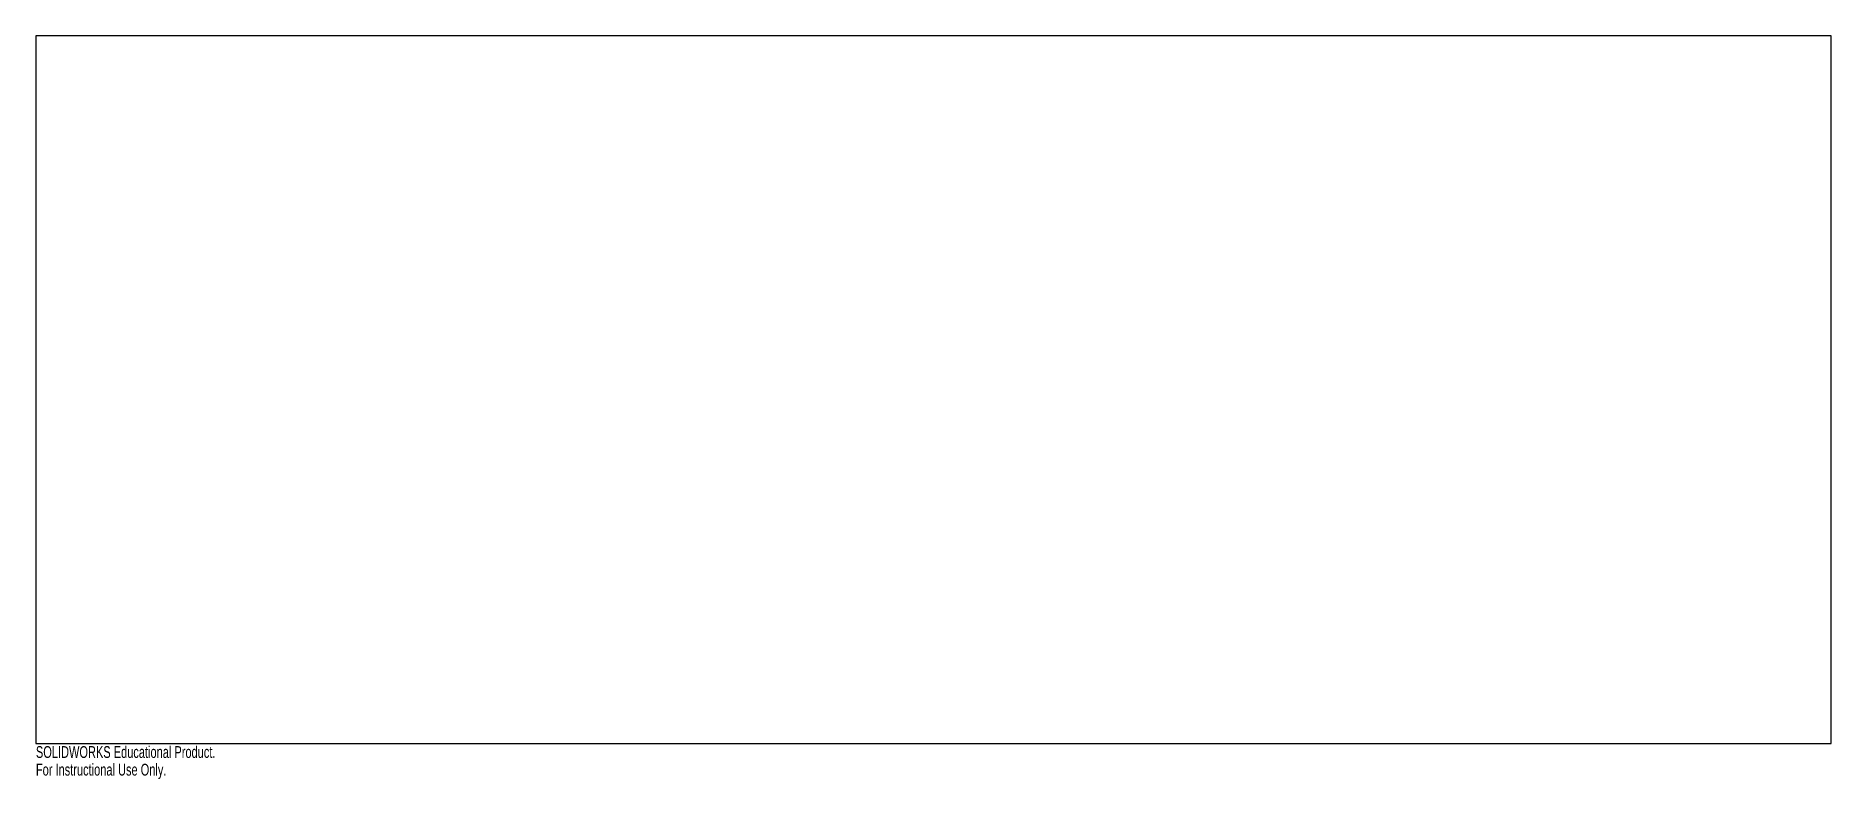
# Model space of a CAD drawing. Header units: inches. Extents: x 0 to 29, y -12 to 0.
import ezdxf

# ---------------------------------------------------------------- set-up
doc = ezdxf.new("R2010")
doc.units = ezdxf.units.IN
doc.header["$MEASUREMENT"] = 0
doc.styles.add('SLDTEXTSTYLE0', font='TXT', dxfattribs={"width": 0.7})

msp = doc.modelspace()

# ---------------------------------------------------------------- linework, layer by layer
at = {"color": 7, "linetype": 'Continuous', "lineweight": 25}
for p, q in [((29, 0), (0, 0)), ((0, 0), (0, -11.438)), ((29, -11.438), (29, 0)), ((0, -11.438), (29, -11.438))]:
    msp.add_line(p, q, dxfattribs=at)

# ---------------------------------------------------------------- texts
at = {"color": 7, "linetype": 'Continuous', "char_height": 0.1903, "attachment_point": 1, "style": 'SLDTEXTSTYLE0'}
for s, insert in [('SOLIDWORKS Educational Product.', (0, -11.478)), ('For Instructional Use Only.', (0, -11.763))]:
    msp.add_mtext(s, dxfattribs=dict(at, insert=insert))

doc.saveas('drawing.dxf')
